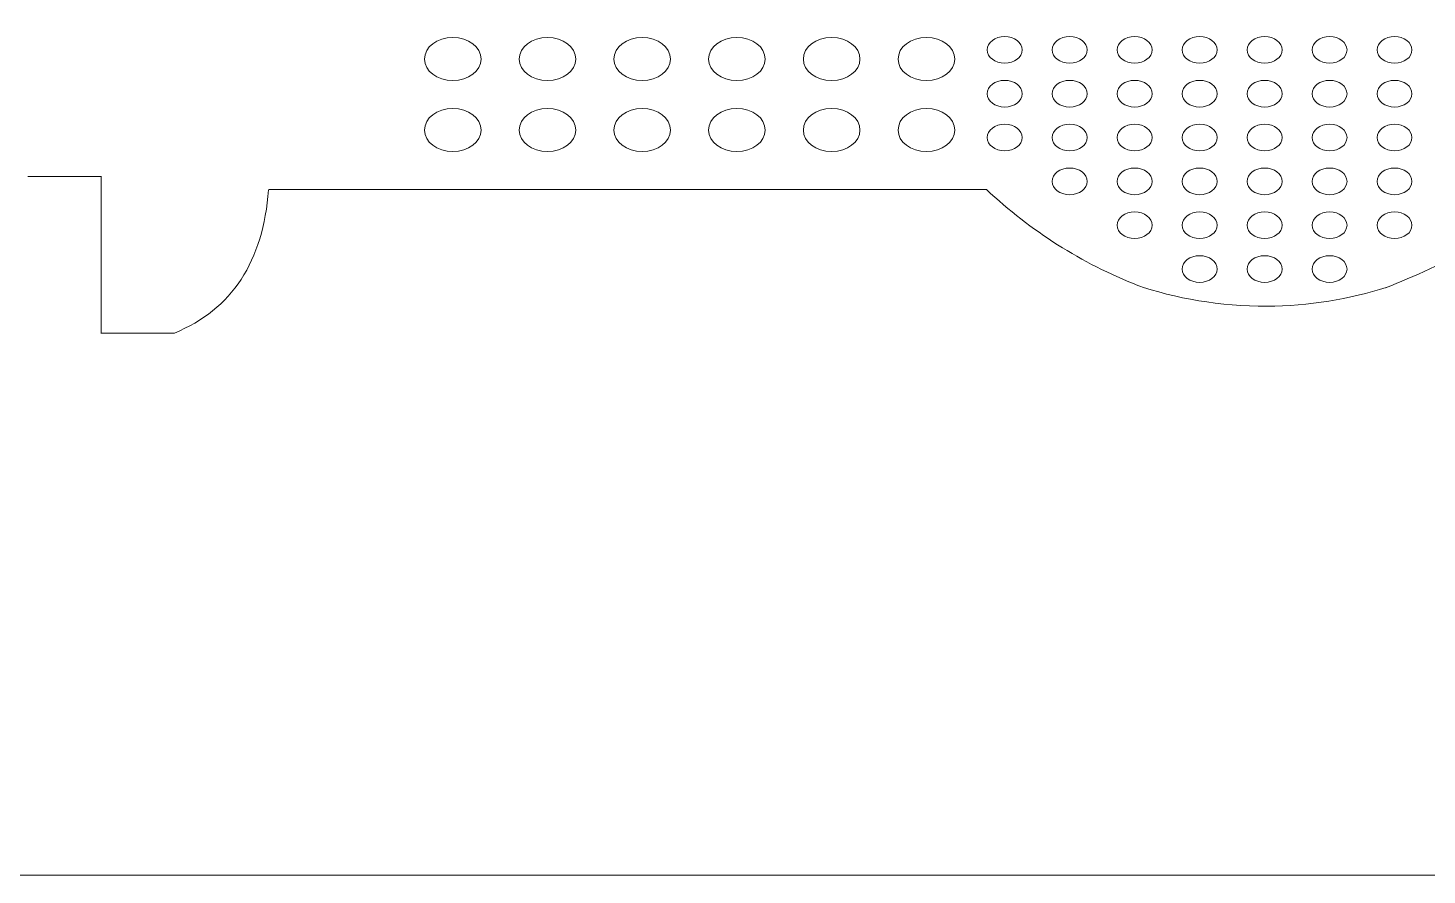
# Model space of a CAD drawing. Header units: millimetres. Extents: x -287 to 263, y -684 to 226.
# Drawn here: x -102.8 to -52.1, y -683.7 to -653 of the extents above; entities that cross this region are included whole.
import ezdxf

# ---------------------------------------------------------------- set-up
doc = ezdxf.new("R2010")
doc.units = ezdxf.units.MM
doc.header["$MEASUREMENT"] = 0
doc.layers.add('Layer 1', color=7, linetype='Continuous')

msp = doc.modelspace()

# ---------------------------------------------------------------- linework, layer by layer
at = {"layer": 'Layer 1', "lineweight": 9}
for points, knots in [([(-269.4627, -567.4075), (-269.4627, -567.4075), (87.7603, -567.4075), (87.7603, -567.4075), (87.7603, -567.4075), (87.7603, -567.4075), (87.7603, -683.7122), (87.7603, -683.7122), (87.7603, -683.7122), (87.7603, -683.7122), (-269.4627, -683.7122), (-269.4627, -683.7122), (-269.4627, -683.7122), (-269.4627, -683.7122), (-269.4627, -567.4075), (-269.4627, -567.4075)], [0, 0, 0, 0, 0.2, 0.2, 0.2, 0.2, 0.4, 0.4, 0.4, 0.4, 0.6, 0.6, 0.6, 0.6, 1, 1, 1, 1]), ([(-86.3802, -654.156), (-86.3802, -654.5881), (-86.8387, -654.9383), (-87.4043, -654.9383), (-87.4043, -654.9383), (-87.9698, -654.9383), (-88.4283, -654.5881), (-88.4283, -654.156), (-88.4283, -654.156), (-88.4283, -653.724), (-87.9698, -653.3737), (-87.4043, -653.3737), (-87.4043, -653.3737), (-86.8387, -653.3737), (-86.3802, -653.724), (-86.3802, -654.156)], [0, 0, 0, 0, 0.2, 0.2, 0.2, 0.2, 0.4, 0.4, 0.4, 0.4, 0.6, 0.6, 0.6, 0.6, 1, 1, 1, 1]), ([(-82.9509, -654.156), (-82.9509, -654.5881), (-83.4094, -654.9383), (-83.9749, -654.9383), (-83.9749, -654.9383), (-84.5405, -654.9383), (-84.9989, -654.5881), (-84.9989, -654.156), (-84.9989, -654.156), (-84.9989, -653.724), (-84.5405, -653.3737), (-83.9749, -653.3737), (-83.9749, -653.3737), (-83.4094, -653.3737), (-82.9509, -653.724), (-82.9509, -654.156)], [0, 0, 0, 0, 0.2, 0.2, 0.2, 0.2, 0.4, 0.4, 0.4, 0.4, 0.6, 0.6, 0.6, 0.6, 1, 1, 1, 1]), ([(-79.5215, -654.156), (-79.5215, -654.5881), (-79.98, -654.9383), (-80.5456, -654.9383), (-80.5456, -654.9383), (-81.1111, -654.9383), (-81.5696, -654.5881), (-81.5696, -654.156), (-81.5696, -654.156), (-81.5696, -653.724), (-81.1111, -653.3737), (-80.5456, -653.3737), (-80.5456, -653.3737), (-79.98, -653.3737), (-79.5215, -653.724), (-79.5215, -654.156)], [0, 0, 0, 0, 0.2, 0.2, 0.2, 0.2, 0.4, 0.4, 0.4, 0.4, 0.6, 0.6, 0.6, 0.6, 1, 1, 1, 1]), ([(-76.0922, -654.156), (-76.0922, -654.5881), (-76.5507, -654.9383), (-77.1163, -654.9383), (-77.1163, -654.9383), (-77.6818, -654.9383), (-78.1403, -654.5881), (-78.1403, -654.156), (-78.1403, -654.156), (-78.1403, -653.724), (-77.6818, -653.3737), (-77.1163, -653.3737), (-77.1163, -653.3737), (-76.5507, -653.3737), (-76.0922, -653.724), (-76.0922, -654.156)], [0, 0, 0, 0, 0.2, 0.2, 0.2, 0.2, 0.4, 0.4, 0.4, 0.4, 0.6, 0.6, 0.6, 0.6, 1, 1, 1, 1]), ([(-72.6629, -654.156), (-72.6629, -654.5881), (-73.1214, -654.9383), (-73.6869, -654.9383), (-73.6869, -654.9383), (-74.2525, -654.9383), (-74.7109, -654.5881), (-74.7109, -654.156), (-74.7109, -654.156), (-74.7109, -653.724), (-74.2525, -653.3737), (-73.6869, -653.3737), (-73.6869, -653.3737), (-73.1214, -653.3737), (-72.6629, -653.724), (-72.6629, -654.156)], [0, 0, 0, 0, 0.2, 0.2, 0.2, 0.2, 0.4, 0.4, 0.4, 0.4, 0.6, 0.6, 0.6, 0.6, 1, 1, 1, 1]), ([(-69.2335, -654.156), (-69.2335, -654.5881), (-69.692, -654.9383), (-70.2576, -654.9383), (-70.2576, -654.9383), (-70.8231, -654.9383), (-71.2816, -654.5881), (-71.2816, -654.156), (-71.2816, -654.156), (-71.2816, -653.724), (-70.8231, -653.3737), (-70.2576, -653.3737), (-70.2576, -653.3737), (-69.692, -653.3737), (-69.2335, -653.724), (-69.2335, -654.156)], [0, 0, 0, 0, 0.2, 0.2, 0.2, 0.2, 0.4, 0.4, 0.4, 0.4, 0.6, 0.6, 0.6, 0.6, 1, 1, 1, 1]), ([(-66.7912, -653.825), (-66.7912, -654.0917), (-67.0742, -654.3079), (-67.4233, -654.3079), (-67.4233, -654.3079), (-67.7724, -654.3079), (-68.0554, -654.0917), (-68.0554, -653.825), (-68.0554, -653.825), (-68.0554, -653.5583), (-67.7724, -653.3421), (-67.4233, -653.3421), (-67.4233, -653.3421), (-67.0742, -653.3421), (-66.7912, -653.5583), (-66.7912, -653.825)], [0, 0, 0, 0, 0.2, 0.2, 0.2, 0.2, 0.4, 0.4, 0.4, 0.4, 0.6, 0.6, 0.6, 0.6, 1, 1, 1, 1]), ([(-64.4391, -653.825), (-64.4391, -654.0917), (-64.7221, -654.3079), (-65.0712, -654.3079), (-65.0712, -654.3079), (-65.4203, -654.3079), (-65.7033, -654.0917), (-65.7033, -653.825), (-65.7033, -653.825), (-65.7033, -653.5583), (-65.4203, -653.3421), (-65.0712, -653.3421), (-65.0712, -653.3421), (-64.7221, -653.3421), (-64.4391, -653.5583), (-64.4391, -653.825)], [0, 0, 0, 0, 0.2, 0.2, 0.2, 0.2, 0.4, 0.4, 0.4, 0.4, 0.6, 0.6, 0.6, 0.6, 1, 1, 1, 1]), ([(-62.087, -653.825), (-62.087, -654.0917), (-62.37, -654.3079), (-62.7191, -654.3079), (-62.7191, -654.3079), (-63.0682, -654.3079), (-63.3512, -654.0917), (-63.3512, -653.825), (-63.3512, -653.825), (-63.3512, -653.5583), (-63.0682, -653.3421), (-62.7191, -653.3421), (-62.7191, -653.3421), (-62.37, -653.3421), (-62.087, -653.5583), (-62.087, -653.825)], [0, 0, 0, 0, 0.2, 0.2, 0.2, 0.2, 0.4, 0.4, 0.4, 0.4, 0.6, 0.6, 0.6, 0.6, 1, 1, 1, 1]), ([(-59.7349, -653.825), (-59.7349, -654.0917), (-60.0179, -654.3079), (-60.367, -654.3079), (-60.367, -654.3079), (-60.7162, -654.3079), (-60.9991, -654.0917), (-60.9991, -653.825), (-60.9991, -653.825), (-60.9991, -653.5583), (-60.7162, -653.3421), (-60.367, -653.3421), (-60.367, -653.3421), (-60.0179, -653.3421), (-59.7349, -653.5583), (-59.7349, -653.825)], [0, 0, 0, 0, 0.2, 0.2, 0.2, 0.2, 0.4, 0.4, 0.4, 0.4, 0.6, 0.6, 0.6, 0.6, 1, 1, 1, 1]), ([(-57.3829, -653.825), (-57.3829, -654.0917), (-57.6659, -654.3079), (-58.015, -654.3079), (-58.015, -654.3079), (-58.3641, -654.3079), (-58.6471, -654.0917), (-58.6471, -653.825), (-58.6471, -653.825), (-58.6471, -653.5583), (-58.3641, -653.3421), (-58.015, -653.3421), (-58.015, -653.3421), (-57.6659, -653.3421), (-57.3829, -653.5583), (-57.3829, -653.825)], [0, 0, 0, 0, 0.2, 0.2, 0.2, 0.2, 0.4, 0.4, 0.4, 0.4, 0.6, 0.6, 0.6, 0.6, 1, 1, 1, 1]), ([(-55.0308, -653.825), (-55.0308, -654.0917), (-55.3138, -654.3079), (-55.6629, -654.3079), (-55.6629, -654.3079), (-56.012, -654.3079), (-56.295, -654.0917), (-56.295, -653.825), (-56.295, -653.825), (-56.295, -653.5583), (-56.012, -653.3421), (-55.6629, -653.3421), (-55.6629, -653.3421), (-55.3138, -653.3421), (-55.0308, -653.5583), (-55.0308, -653.825)], [0, 0, 0, 0, 0.2, 0.2, 0.2, 0.2, 0.4, 0.4, 0.4, 0.4, 0.6, 0.6, 0.6, 0.6, 1, 1, 1, 1]), ([(-52.6787, -653.825), (-52.6787, -654.0917), (-52.9617, -654.3079), (-53.3108, -654.3079), (-53.3108, -654.3079), (-53.6599, -654.3079), (-53.9429, -654.0917), (-53.9429, -653.825), (-53.9429, -653.825), (-53.9429, -653.5583), (-53.6599, -653.3421), (-53.3108, -653.3421), (-53.3108, -653.3421), (-52.9617, -653.3421), (-52.6787, -653.5583), (-52.6787, -653.825)], [0, 0, 0, 0, 0.2, 0.2, 0.2, 0.2, 0.4, 0.4, 0.4, 0.4, 0.6, 0.6, 0.6, 0.6, 1, 1, 1, 1]), ([(-66.7912, -655.4126), (-66.7912, -655.6793), (-67.0742, -655.8955), (-67.4233, -655.8955), (-67.4233, -655.8955), (-67.7724, -655.8955), (-68.0554, -655.6793), (-68.0554, -655.4126), (-68.0554, -655.4126), (-68.0554, -655.1459), (-67.7724, -654.9298), (-67.4233, -654.9298), (-67.4233, -654.9298), (-67.0742, -654.9298), (-66.7912, -655.1459), (-66.7912, -655.4126)], [0, 0, 0, 0, 0.2, 0.2, 0.2, 0.2, 0.4, 0.4, 0.4, 0.4, 0.6, 0.6, 0.6, 0.6, 1, 1, 1, 1]), ([(-64.4391, -655.4126), (-64.4391, -655.6793), (-64.7221, -655.8955), (-65.0712, -655.8955), (-65.0712, -655.8955), (-65.4203, -655.8955), (-65.7033, -655.6793), (-65.7033, -655.4126), (-65.7033, -655.4126), (-65.7033, -655.1459), (-65.4203, -654.9298), (-65.0712, -654.9298), (-65.0712, -654.9298), (-64.7221, -654.9298), (-64.4391, -655.1459), (-64.4391, -655.4126)], [0, 0, 0, 0, 0.2, 0.2, 0.2, 0.2, 0.4, 0.4, 0.4, 0.4, 0.6, 0.6, 0.6, 0.6, 1, 1, 1, 1]), ([(-62.087, -655.4126), (-62.087, -655.6793), (-62.37, -655.8955), (-62.7191, -655.8955), (-62.7191, -655.8955), (-63.0682, -655.8955), (-63.3512, -655.6793), (-63.3512, -655.4126), (-63.3512, -655.4126), (-63.3512, -655.1459), (-63.0682, -654.9298), (-62.7191, -654.9298), (-62.7191, -654.9298), (-62.37, -654.9298), (-62.087, -655.1459), (-62.087, -655.4126)], [0, 0, 0, 0, 0.2, 0.2, 0.2, 0.2, 0.4, 0.4, 0.4, 0.4, 0.6, 0.6, 0.6, 0.6, 1, 1, 1, 1]), ([(-59.7349, -655.4126), (-59.7349, -655.6793), (-60.0179, -655.8955), (-60.367, -655.8955), (-60.367, -655.8955), (-60.7162, -655.8955), (-60.9991, -655.6793), (-60.9991, -655.4126), (-60.9991, -655.4126), (-60.9991, -655.1459), (-60.7162, -654.9298), (-60.367, -654.9298), (-60.367, -654.9298), (-60.0179, -654.9298), (-59.7349, -655.1459), (-59.7349, -655.4126)], [0, 0, 0, 0, 0.2, 0.2, 0.2, 0.2, 0.4, 0.4, 0.4, 0.4, 0.6, 0.6, 0.6, 0.6, 1, 1, 1, 1]), ([(-57.3829, -655.4126), (-57.3829, -655.6793), (-57.6659, -655.8955), (-58.015, -655.8955), (-58.015, -655.8955), (-58.3641, -655.8955), (-58.6471, -655.6793), (-58.6471, -655.4126), (-58.6471, -655.4126), (-58.6471, -655.1459), (-58.3641, -654.9298), (-58.015, -654.9298), (-58.015, -654.9298), (-57.6659, -654.9298), (-57.3829, -655.1459), (-57.3829, -655.4126)], [0, 0, 0, 0, 0.2, 0.2, 0.2, 0.2, 0.4, 0.4, 0.4, 0.4, 0.6, 0.6, 0.6, 0.6, 1, 1, 1, 1]), ([(-55.0308, -655.4126), (-55.0308, -655.6793), (-55.3138, -655.8955), (-55.6629, -655.8955), (-55.6629, -655.8955), (-56.012, -655.8955), (-56.295, -655.6793), (-56.295, -655.4126), (-56.295, -655.4126), (-56.295, -655.1459), (-56.012, -654.9298), (-55.6629, -654.9298), (-55.6629, -654.9298), (-55.3138, -654.9298), (-55.0308, -655.1459), (-55.0308, -655.4126)], [0, 0, 0, 0, 0.2, 0.2, 0.2, 0.2, 0.4, 0.4, 0.4, 0.4, 0.6, 0.6, 0.6, 0.6, 1, 1, 1, 1]), ([(-52.6787, -655.4126), (-52.6787, -655.6793), (-52.9617, -655.8955), (-53.3108, -655.8955), (-53.3108, -655.8955), (-53.6599, -655.8955), (-53.9429, -655.6793), (-53.9429, -655.4126), (-53.9429, -655.4126), (-53.9429, -655.1459), (-53.6599, -654.9298), (-53.3108, -654.9298), (-53.3108, -654.9298), (-52.9617, -654.9298), (-52.6787, -655.1459), (-52.6787, -655.4126)], [0, 0, 0, 0, 0.2, 0.2, 0.2, 0.2, 0.4, 0.4, 0.4, 0.4, 0.6, 0.6, 0.6, 0.6, 1, 1, 1, 1]), ([(-86.3802, -656.728), (-86.3802, -657.1601), (-86.8387, -657.5103), (-87.4043, -657.5103), (-87.4043, -657.5103), (-87.9698, -657.5103), (-88.4283, -657.1601), (-88.4283, -656.728), (-88.4283, -656.728), (-88.4283, -656.296), (-87.9698, -655.9457), (-87.4043, -655.9457), (-87.4043, -655.9457), (-86.8387, -655.9457), (-86.3802, -656.296), (-86.3802, -656.728)], [0, 0, 0, 0, 0.2, 0.2, 0.2, 0.2, 0.4, 0.4, 0.4, 0.4, 0.6, 0.6, 0.6, 0.6, 1, 1, 1, 1]), ([(-82.9509, -656.728), (-82.9509, -657.1601), (-83.4094, -657.5103), (-83.9749, -657.5103), (-83.9749, -657.5103), (-84.5405, -657.5103), (-84.9989, -657.1601), (-84.9989, -656.728), (-84.9989, -656.728), (-84.9989, -656.296), (-84.5405, -655.9457), (-83.9749, -655.9457), (-83.9749, -655.9457), (-83.4094, -655.9457), (-82.9509, -656.296), (-82.9509, -656.728)], [0, 0, 0, 0, 0.2, 0.2, 0.2, 0.2, 0.4, 0.4, 0.4, 0.4, 0.6, 0.6, 0.6, 0.6, 1, 1, 1, 1]), ([(-79.5215, -656.728), (-79.5215, -657.1601), (-79.98, -657.5103), (-80.5456, -657.5103), (-80.5456, -657.5103), (-81.1111, -657.5103), (-81.5696, -657.1601), (-81.5696, -656.728), (-81.5696, -656.728), (-81.5696, -656.296), (-81.1111, -655.9457), (-80.5456, -655.9457), (-80.5456, -655.9457), (-79.98, -655.9457), (-79.5215, -656.296), (-79.5215, -656.728)], [0, 0, 0, 0, 0.2, 0.2, 0.2, 0.2, 0.4, 0.4, 0.4, 0.4, 0.6, 0.6, 0.6, 0.6, 1, 1, 1, 1]), ([(-76.0922, -656.728), (-76.0922, -657.1601), (-76.5507, -657.5103), (-77.1163, -657.5103), (-77.1163, -657.5103), (-77.6818, -657.5103), (-78.1403, -657.1601), (-78.1403, -656.728), (-78.1403, -656.728), (-78.1403, -656.296), (-77.6818, -655.9457), (-77.1163, -655.9457), (-77.1163, -655.9457), (-76.5507, -655.9457), (-76.0922, -656.296), (-76.0922, -656.728)], [0, 0, 0, 0, 0.2, 0.2, 0.2, 0.2, 0.4, 0.4, 0.4, 0.4, 0.6, 0.6, 0.6, 0.6, 1, 1, 1, 1]), ([(-72.6629, -656.728), (-72.6629, -657.1601), (-73.1214, -657.5103), (-73.6869, -657.5103), (-73.6869, -657.5103), (-74.2525, -657.5103), (-74.7109, -657.1601), (-74.7109, -656.728), (-74.7109, -656.728), (-74.7109, -656.296), (-74.2525, -655.9457), (-73.6869, -655.9457), (-73.6869, -655.9457), (-73.1214, -655.9457), (-72.6629, -656.296), (-72.6629, -656.728)], [0, 0, 0, 0, 0.2, 0.2, 0.2, 0.2, 0.4, 0.4, 0.4, 0.4, 0.6, 0.6, 0.6, 0.6, 1, 1, 1, 1]), ([(-69.2335, -656.728), (-69.2335, -657.1601), (-69.692, -657.5103), (-70.2576, -657.5103), (-70.2576, -657.5103), (-70.8231, -657.5103), (-71.2816, -657.1601), (-71.2816, -656.728), (-71.2816, -656.728), (-71.2816, -656.296), (-70.8231, -655.9457), (-70.2576, -655.9457), (-70.2576, -655.9457), (-69.692, -655.9457), (-69.2335, -656.296), (-69.2335, -656.728)], [0, 0, 0, 0, 0.2, 0.2, 0.2, 0.2, 0.4, 0.4, 0.4, 0.4, 0.6, 0.6, 0.6, 0.6, 1, 1, 1, 1]), ([(-66.7912, -657.0003), (-66.7912, -657.267), (-67.0742, -657.4832), (-67.4233, -657.4832), (-67.4233, -657.4832), (-67.7724, -657.4832), (-68.0554, -657.267), (-68.0554, -657.0003), (-68.0554, -657.0003), (-68.0554, -656.7336), (-67.7724, -656.5174), (-67.4233, -656.5174), (-67.4233, -656.5174), (-67.0742, -656.5174), (-66.7912, -656.7336), (-66.7912, -657.0003)], [0, 0, 0, 0, 0.2, 0.2, 0.2, 0.2, 0.4, 0.4, 0.4, 0.4, 0.6, 0.6, 0.6, 0.6, 1, 1, 1, 1]), ([(-64.4391, -657.0003), (-64.4391, -657.267), (-64.7221, -657.4832), (-65.0712, -657.4832), (-65.0712, -657.4832), (-65.4203, -657.4832), (-65.7033, -657.267), (-65.7033, -657.0003), (-65.7033, -657.0003), (-65.7033, -656.7336), (-65.4203, -656.5174), (-65.0712, -656.5174), (-65.0712, -656.5174), (-64.7221, -656.5174), (-64.4391, -656.7336), (-64.4391, -657.0003)], [0, 0, 0, 0, 0.2, 0.2, 0.2, 0.2, 0.4, 0.4, 0.4, 0.4, 0.6, 0.6, 0.6, 0.6, 1, 1, 1, 1]), ([(-62.087, -657.0003), (-62.087, -657.267), (-62.37, -657.4832), (-62.7191, -657.4832), (-62.7191, -657.4832), (-63.0682, -657.4832), (-63.3512, -657.267), (-63.3512, -657.0003), (-63.3512, -657.0003), (-63.3512, -656.7336), (-63.0682, -656.5174), (-62.7191, -656.5174), (-62.7191, -656.5174), (-62.37, -656.5174), (-62.087, -656.7336), (-62.087, -657.0003)], [0, 0, 0, 0, 0.2, 0.2, 0.2, 0.2, 0.4, 0.4, 0.4, 0.4, 0.6, 0.6, 0.6, 0.6, 1, 1, 1, 1]), ([(-59.7349, -657.0003), (-59.7349, -657.267), (-60.0179, -657.4832), (-60.367, -657.4832), (-60.367, -657.4832), (-60.7162, -657.4832), (-60.9991, -657.267), (-60.9991, -657.0003), (-60.9991, -657.0003), (-60.9991, -656.7336), (-60.7162, -656.5174), (-60.367, -656.5174), (-60.367, -656.5174), (-60.0179, -656.5174), (-59.7349, -656.7336), (-59.7349, -657.0003)], [0, 0, 0, 0, 0.2, 0.2, 0.2, 0.2, 0.4, 0.4, 0.4, 0.4, 0.6, 0.6, 0.6, 0.6, 1, 1, 1, 1]), ([(-57.3829, -657.0003), (-57.3829, -657.267), (-57.6659, -657.4832), (-58.015, -657.4832), (-58.015, -657.4832), (-58.3641, -657.4832), (-58.6471, -657.267), (-58.6471, -657.0003), (-58.6471, -657.0003), (-58.6471, -656.7336), (-58.3641, -656.5174), (-58.015, -656.5174), (-58.015, -656.5174), (-57.6659, -656.5174), (-57.3829, -656.7336), (-57.3829, -657.0003)], [0, 0, 0, 0, 0.2, 0.2, 0.2, 0.2, 0.4, 0.4, 0.4, 0.4, 0.6, 0.6, 0.6, 0.6, 1, 1, 1, 1]), ([(-55.0308, -657.0003), (-55.0308, -657.267), (-55.3138, -657.4832), (-55.6629, -657.4832), (-55.6629, -657.4832), (-56.012, -657.4832), (-56.295, -657.267), (-56.295, -657.0003), (-56.295, -657.0003), (-56.295, -656.7336), (-56.012, -656.5174), (-55.6629, -656.5174), (-55.6629, -656.5174), (-55.3138, -656.5174), (-55.0308, -656.7336), (-55.0308, -657.0003)], [0, 0, 0, 0, 0.2, 0.2, 0.2, 0.2, 0.4, 0.4, 0.4, 0.4, 0.6, 0.6, 0.6, 0.6, 1, 1, 1, 1]), ([(-52.6787, -657.0003), (-52.6787, -657.267), (-52.9617, -657.4832), (-53.3108, -657.4832), (-53.3108, -657.4832), (-53.6599, -657.4832), (-53.9429, -657.267), (-53.9429, -657.0003), (-53.9429, -657.0003), (-53.9429, -656.7336), (-53.6599, -656.5174), (-53.3108, -656.5174), (-53.3108, -656.5174), (-52.9617, -656.5174), (-52.6787, -656.7336), (-52.6787, -657.0003)], [0, 0, 0, 0, 0.2, 0.2, 0.2, 0.2, 0.4, 0.4, 0.4, 0.4, 0.6, 0.6, 0.6, 0.6, 1, 1, 1, 1]), ([(-64.4391, -658.588), (-64.4391, -658.8546), (-64.7221, -659.0708), (-65.0712, -659.0708), (-65.0712, -659.0708), (-65.4203, -659.0708), (-65.7033, -658.8546), (-65.7033, -658.588), (-65.7033, -658.588), (-65.7033, -658.3213), (-65.4203, -658.105), (-65.0712, -658.105), (-65.0712, -658.105), (-64.7221, -658.105), (-64.4391, -658.3213), (-64.4391, -658.588)], [0, 0, 0, 0, 0.2, 0.2, 0.2, 0.2, 0.4, 0.4, 0.4, 0.4, 0.6, 0.6, 0.6, 0.6, 1, 1, 1, 1]), ([(-62.087, -658.588), (-62.087, -658.8546), (-62.37, -659.0708), (-62.7191, -659.0708), (-62.7191, -659.0708), (-63.0682, -659.0708), (-63.3512, -658.8546), (-63.3512, -658.588), (-63.3512, -658.588), (-63.3512, -658.3213), (-63.0682, -658.105), (-62.7191, -658.105), (-62.7191, -658.105), (-62.37, -658.105), (-62.087, -658.3213), (-62.087, -658.588)], [0, 0, 0, 0, 0.2, 0.2, 0.2, 0.2, 0.4, 0.4, 0.4, 0.4, 0.6, 0.6, 0.6, 0.6, 1, 1, 1, 1]), ([(-59.7349, -658.588), (-59.7349, -658.8546), (-60.0179, -659.0708), (-60.367, -659.0708), (-60.367, -659.0708), (-60.7162, -659.0708), (-60.9991, -658.8546), (-60.9991, -658.588), (-60.9991, -658.588), (-60.9991, -658.3213), (-60.7162, -658.105), (-60.367, -658.105), (-60.367, -658.105), (-60.0179, -658.105), (-59.7349, -658.3213), (-59.7349, -658.588)], [0, 0, 0, 0, 0.2, 0.2, 0.2, 0.2, 0.4, 0.4, 0.4, 0.4, 0.6, 0.6, 0.6, 0.6, 1, 1, 1, 1]), ([(-57.3829, -658.588), (-57.3829, -658.8546), (-57.6659, -659.0708), (-58.015, -659.0708), (-58.015, -659.0708), (-58.3641, -659.0708), (-58.6471, -658.8546), (-58.6471, -658.588), (-58.6471, -658.588), (-58.6471, -658.3213), (-58.3641, -658.105), (-58.015, -658.105), (-58.015, -658.105), (-57.6659, -658.105), (-57.3829, -658.3213), (-57.3829, -658.588)], [0, 0, 0, 0, 0.2, 0.2, 0.2, 0.2, 0.4, 0.4, 0.4, 0.4, 0.6, 0.6, 0.6, 0.6, 1, 1, 1, 1]), ([(-55.0308, -658.588), (-55.0308, -658.8546), (-55.3138, -659.0708), (-55.6629, -659.0708), (-55.6629, -659.0708), (-56.012, -659.0708), (-56.295, -658.8546), (-56.295, -658.588), (-56.295, -658.588), (-56.295, -658.3213), (-56.012, -658.105), (-55.6629, -658.105), (-55.6629, -658.105), (-55.3138, -658.105), (-55.0308, -658.3213), (-55.0308, -658.588)], [0, 0, 0, 0, 0.2, 0.2, 0.2, 0.2, 0.4, 0.4, 0.4, 0.4, 0.6, 0.6, 0.6, 0.6, 1, 1, 1, 1]), ([(-52.6787, -658.588), (-52.6787, -658.8546), (-52.9617, -659.0708), (-53.3108, -659.0708), (-53.3108, -659.0708), (-53.6599, -659.0708), (-53.9429, -658.8546), (-53.9429, -658.588), (-53.9429, -658.588), (-53.9429, -658.3213), (-53.6599, -658.105), (-53.3108, -658.105), (-53.3108, -658.105), (-52.9617, -658.105), (-52.6787, -658.3213), (-52.6787, -658.588)], [0, 0, 0, 0, 0.2, 0.2, 0.2, 0.2, 0.4, 0.4, 0.4, 0.4, 0.6, 0.6, 0.6, 0.6, 1, 1, 1, 1]), ([(-94.0652, -658.8819), (-94.0652, -658.8819), (-68.0837, -658.8819), (-68.0837, -658.8819), (-68.0837, -658.8819), (-66.4737, -660.3928), (-64.6469, -661.5508), (-62.6031, -662.3559)], [0, 0, 0, 0, 0.3333333, 0.3333333, 0.3333333, 0.3333333, 1, 1, 1, 1]), ([(-62.087, -660.1756), (-62.087, -660.4423), (-62.37, -660.6585), (-62.7191, -660.6585), (-62.7191, -660.6585), (-63.0682, -660.6585), (-63.3512, -660.4423), (-63.3512, -660.1756), (-63.3512, -660.1756), (-63.3512, -659.9089), (-63.0682, -659.6927), (-62.7191, -659.6927), (-62.7191, -659.6927), (-62.37, -659.6927), (-62.087, -659.9089), (-62.087, -660.1756)], [0, 0, 0, 0, 0.2, 0.2, 0.2, 0.2, 0.4, 0.4, 0.4, 0.4, 0.6, 0.6, 0.6, 0.6, 1, 1, 1, 1]), ([(-59.7349, -660.1756), (-59.7349, -660.4423), (-60.0179, -660.6585), (-60.367, -660.6585), (-60.367, -660.6585), (-60.7162, -660.6585), (-60.9991, -660.4423), (-60.9991, -660.1756), (-60.9991, -660.1756), (-60.9991, -659.9089), (-60.7162, -659.6927), (-60.367, -659.6927), (-60.367, -659.6927), (-60.0179, -659.6927), (-59.7349, -659.9089), (-59.7349, -660.1756)], [0, 0, 0, 0, 0.2, 0.2, 0.2, 0.2, 0.4, 0.4, 0.4, 0.4, 0.6, 0.6, 0.6, 0.6, 1, 1, 1, 1]), ([(-57.3829, -660.1756), (-57.3829, -660.4423), (-57.6659, -660.6585), (-58.015, -660.6585), (-58.015, -660.6585), (-58.3641, -660.6585), (-58.6471, -660.4423), (-58.6471, -660.1756), (-58.6471, -660.1756), (-58.6471, -659.9089), (-58.3641, -659.6927), (-58.015, -659.6927), (-58.015, -659.6927), (-57.6659, -659.6927), (-57.3829, -659.9089), (-57.3829, -660.1756)], [0, 0, 0, 0, 0.2, 0.2, 0.2, 0.2, 0.4, 0.4, 0.4, 0.4, 0.6, 0.6, 0.6, 0.6, 1, 1, 1, 1]), ([(-55.0308, -660.1756), (-55.0308, -660.4423), (-55.3138, -660.6585), (-55.6629, -660.6585), (-55.6629, -660.6585), (-56.012, -660.6585), (-56.295, -660.4423), (-56.295, -660.1756), (-56.295, -660.1756), (-56.295, -659.9089), (-56.012, -659.6927), (-55.6629, -659.6927), (-55.6629, -659.6927), (-55.3138, -659.6927), (-55.0308, -659.9089), (-55.0308, -660.1756)], [0, 0, 0, 0, 0.2, 0.2, 0.2, 0.2, 0.4, 0.4, 0.4, 0.4, 0.6, 0.6, 0.6, 0.6, 1, 1, 1, 1]), ([(-52.6787, -660.1756), (-52.6787, -660.4423), (-52.9617, -660.6585), (-53.3108, -660.6585), (-53.3108, -660.6585), (-53.6599, -660.6585), (-53.9429, -660.4423), (-53.9429, -660.1756), (-53.9429, -660.1756), (-53.9429, -659.9089), (-53.6599, -659.6927), (-53.3108, -659.6927), (-53.3108, -659.6927), (-52.9617, -659.6927), (-52.6787, -659.9089), (-52.6787, -660.1756)], [0, 0, 0, 0, 0.2, 0.2, 0.2, 0.2, 0.4, 0.4, 0.4, 0.4, 0.6, 0.6, 0.6, 0.6, 1, 1, 1, 1]), ([(-59.7349, -661.7633), (-59.7349, -662.03), (-60.0179, -662.2461), (-60.367, -662.2461), (-60.367, -662.2461), (-60.7162, -662.2461), (-60.9991, -662.03), (-60.9991, -661.7633), (-60.9991, -661.7633), (-60.9991, -661.4966), (-60.7162, -661.2804), (-60.367, -661.2804), (-60.367, -661.2804), (-60.0179, -661.2804), (-59.7349, -661.4966), (-59.7349, -661.7633)], [0, 0, 0, 0, 0.2, 0.2, 0.2, 0.2, 0.4, 0.4, 0.4, 0.4, 0.6, 0.6, 0.6, 0.6, 1, 1, 1, 1]), ([(-57.3829, -661.7633), (-57.3829, -662.03), (-57.6659, -662.2461), (-58.015, -662.2461), (-58.015, -662.2461), (-58.3641, -662.2461), (-58.6471, -662.03), (-58.6471, -661.7633), (-58.6471, -661.7633), (-58.6471, -661.4966), (-58.3641, -661.2804), (-58.015, -661.2804), (-58.015, -661.2804), (-57.6659, -661.2804), (-57.3829, -661.4966), (-57.3829, -661.7633)], [0, 0, 0, 0, 0.2, 0.2, 0.2, 0.2, 0.4, 0.4, 0.4, 0.4, 0.6, 0.6, 0.6, 0.6, 1, 1, 1, 1]), ([(-55.0308, -661.7633), (-55.0308, -662.03), (-55.3138, -662.2461), (-55.6629, -662.2461), (-55.6629, -662.2461), (-56.012, -662.2461), (-56.295, -662.03), (-56.295, -661.7633), (-56.295, -661.7633), (-56.295, -661.4966), (-56.012, -661.2804), (-55.6629, -661.2804), (-55.6629, -661.2804), (-55.3138, -661.2804), (-55.0308, -661.4966), (-55.0308, -661.7633)], [0, 0, 0, 0, 0.2, 0.2, 0.2, 0.2, 0.4, 0.4, 0.4, 0.4, 0.6, 0.6, 0.6, 0.6, 1, 1, 1, 1]), ([(-53.6094, -662.4321), (-54.9303, -662.8453), (-56.3982, -663.1103), (-57.9336, -663.1103), (-57.9336, -663.1103), (-59.6327, -663.1103), (-61.2357, -662.8349), (-62.6638, -662.3349)], [0, 0, 0, 0, 0.3333333, 0.3333333, 0.3333333, 0.3333333, 1, 1, 1, 1])]:
    msp.add_open_spline(points, degree=3, knots=knots, dxfattribs=at)
for points in [[(-100.1257, -658.4067), (-100.1257, -658.4067), (-102.7805, -658.4067), (-102.7805, -658.4067)], [(-100.1285, -658.8939), (-100.1285, -658.8939), (-100.1285, -664.0946), (-100.1285, -664.0946)], [(-100.1263, -658.8843), (-100.1263, -658.8843), (-100.1263, -658.4045), (-100.1263, -658.4045)], [(-97.482, -664.0813), (-95.397, -663.2233), (-94.2599, -661.4828), (-94.0745, -658.8911)], [(-47.4465, -658.8845), (-49.0565, -660.3954), (-51.5947, -661.6383), (-53.6384, -662.4435)], [(-97.479, -664.0801), (-97.479, -664.0801), (-100.1448, -664.0801), (-100.1448, -664.0801)]]:
    msp.add_open_spline(points, degree=3, dxfattribs=at)

doc.saveas('drawing.dxf')
